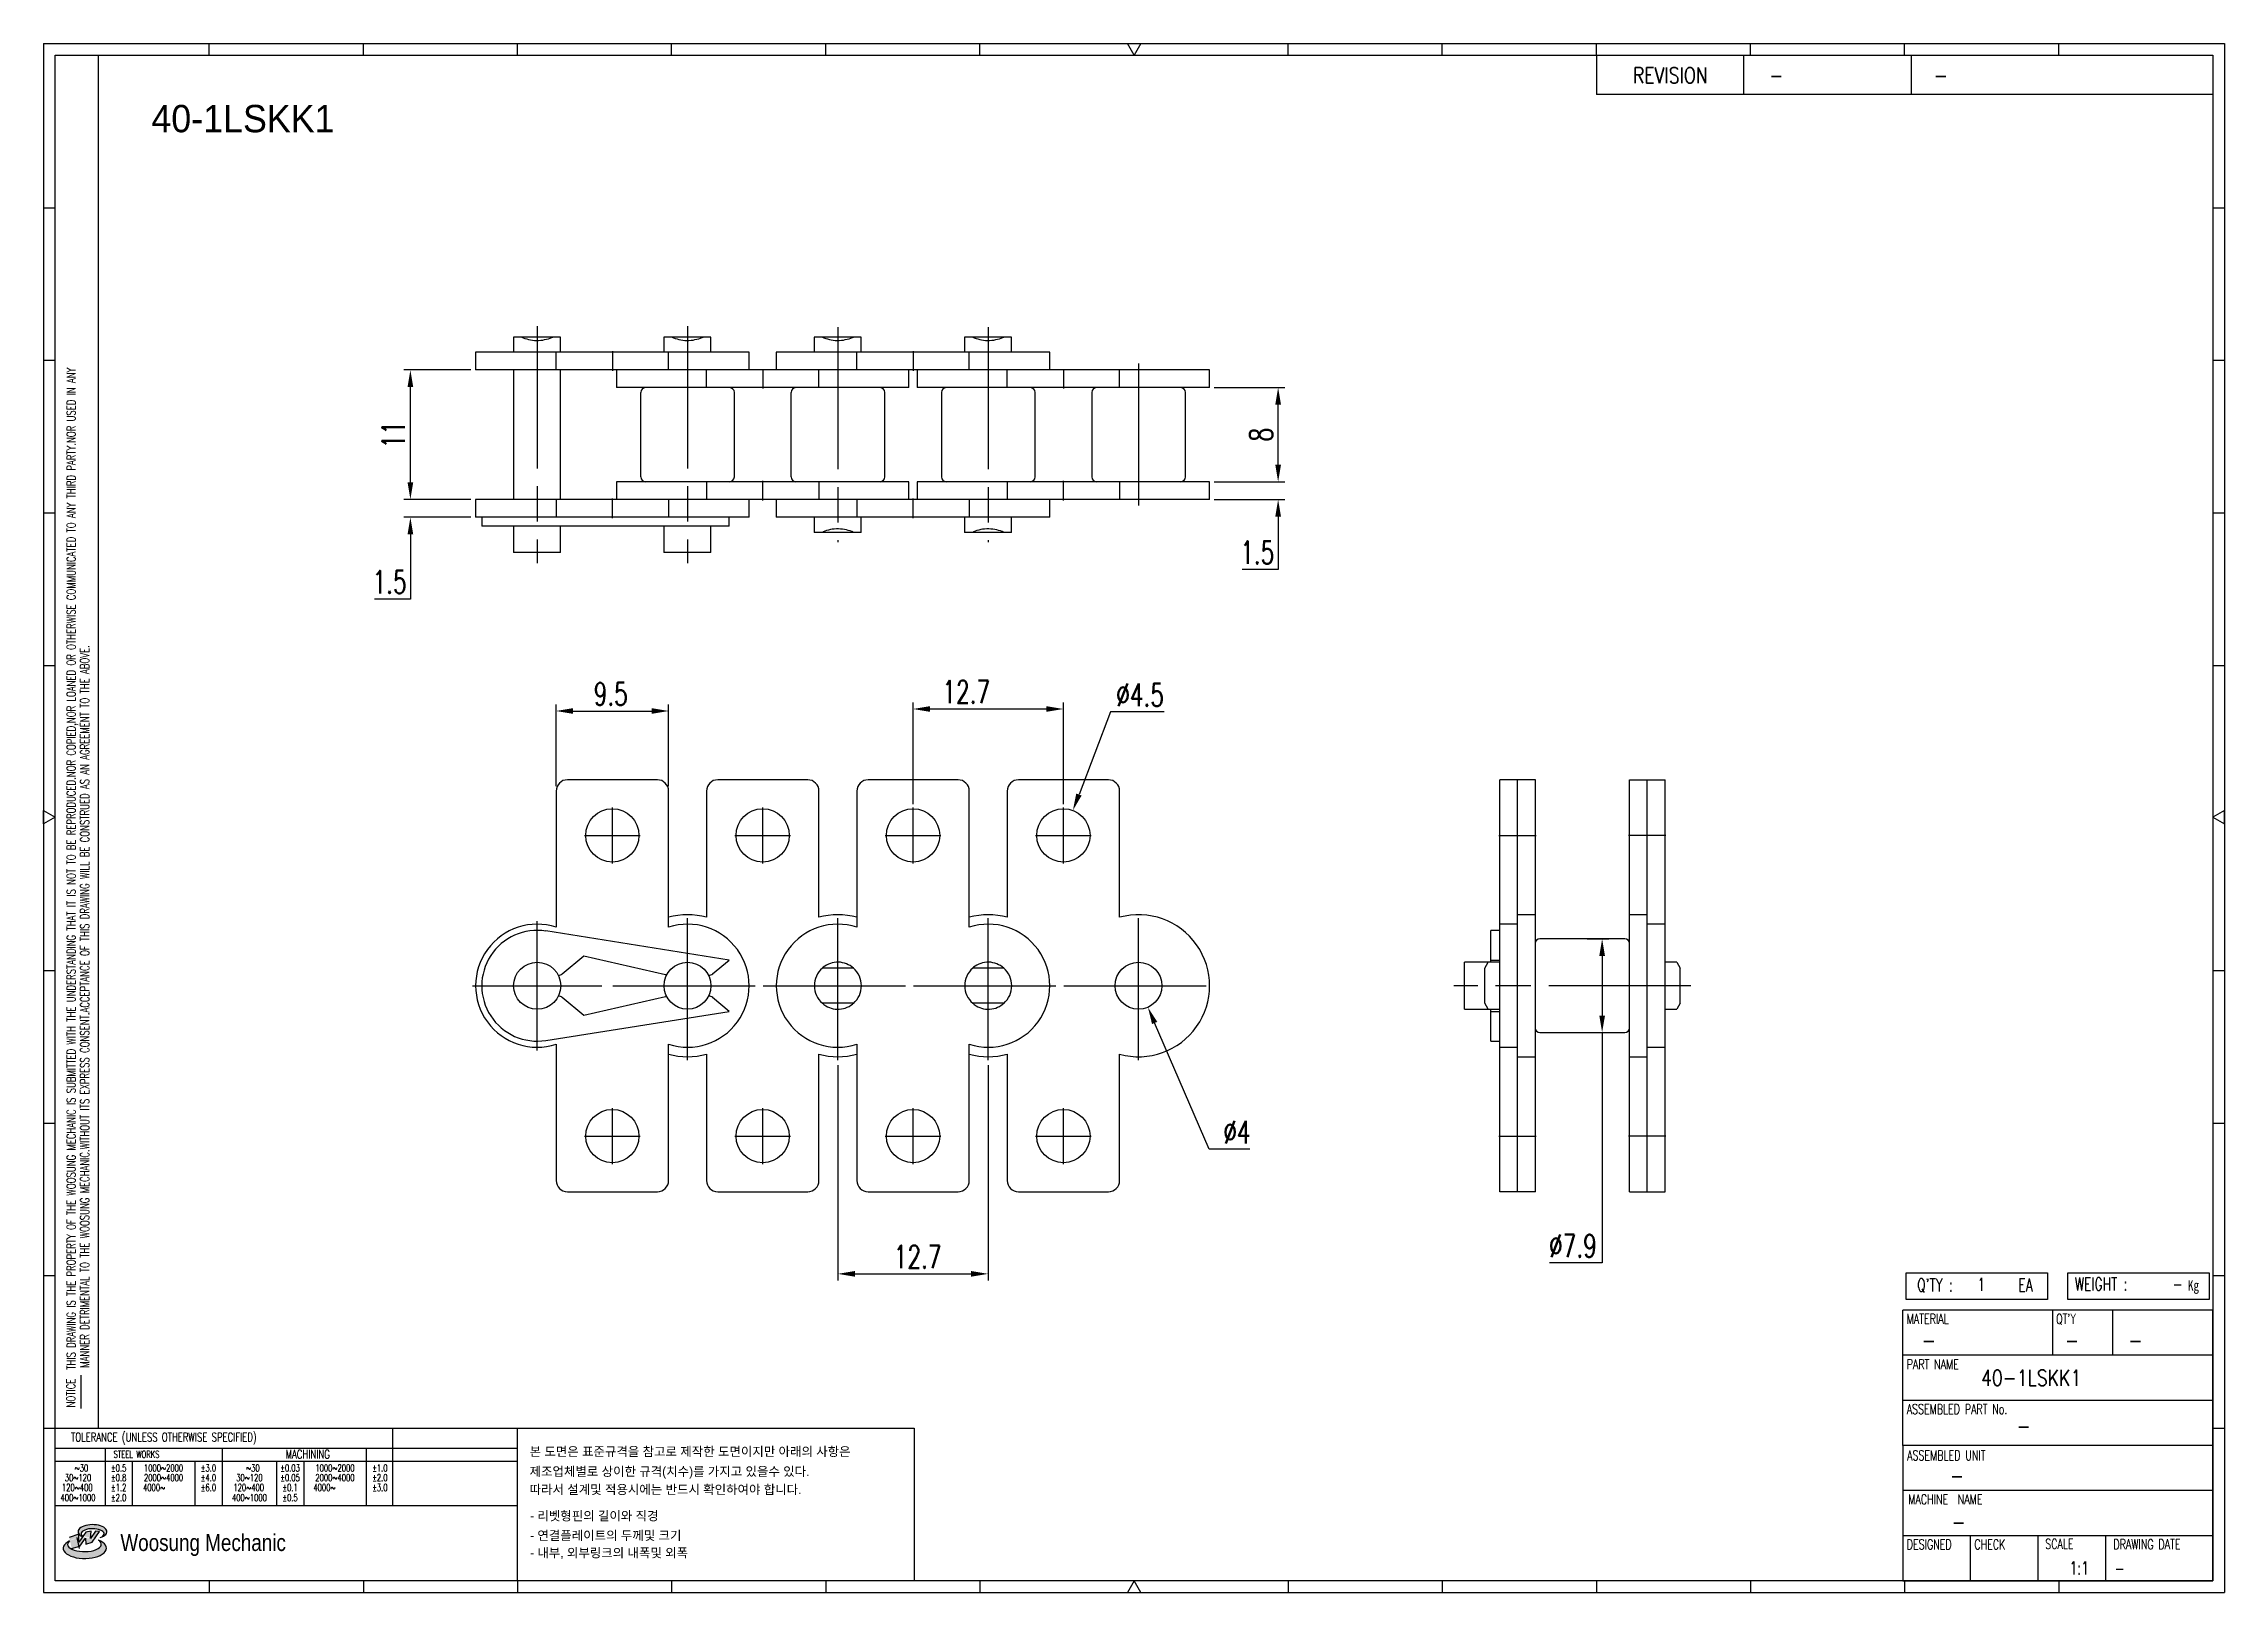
# Model space of a CAD drawing. Header units: millimetres. Extents: x 333 to 518, y 59 to 190.
import ezdxf
from ezdxf.enums import TextEntityAlignment as Align

# ---------------------------------------------------------------- set-up
doc = ezdxf.new("R2010")
doc.units = ezdxf.units.MM
doc.linetypes.add('AM_ISO08W050', pattern=[18, 12, -1.5, 3, -1.5])
doc.layers.get('Defpoints').update_dxf_attribs({"color": 80})
doc.layers.add('CL1', color=140, linetype='AM_ISO08W050', lineweight=25)
for name, color, linetype in [('S-DIM', 7, 'Continuous'), ('TITLE', 7, 'Continuous'), ('도면레이아웃', 7, 'Continuous')]:
    doc.layers.add(name, color=color, linetype=linetype)
doc.styles.add('HAN', font='ROMANS.shx', dxfattribs={"width": 0.7, "bigfont": 'whgtxt.shx'})
doc.styles.add('HKD_ST2', font='romans.shx', dxfattribs={"width": 0.7, "height": 4, "bigfont": '@extfont2.shx'})
doc.styles.add('HSG', font='SIMPLEX.shx', dxfattribs={"width": 0.7, "bigfont": 'HSG.shx'})
doc.styles.add('MtXpl_', font='Gulim.ttf')
doc.styles.add('SLDTEXTSTYLE4', font='arial.ttf', dxfattribs={"width": 0.8})
doc.dimstyles.new('AP0.8', dxfattribs={"dimscale": 0.8, "dimtxt": 2.4, "dimasz": 1.8, "dimexe": 0.7, "dimexo": 0.5, "dimgap": 0.6, "dimtad": 1, "dimtoh": 1, "dimdec": 1, "dimrnd": 0.01, "dimzin": 9, "dimdsep": 46, "dimtxsty": 'HSG', "dimcen": 0, "dimclrd": 251, "dimclre": 251, "dimclrt": 60, "dimazin": 2, "dimtp": 1, "dimtm": 1, "dimtfac": 0.5, "dimtdec": 1, "dimtofl": 0, "dimtmove": 0, "dimatfit": 3, "dimfxl": 0, "dimtvp": 1, "dimtolj": 2, "dimlwd": -1, "dimlwe": -1, "dimarcsym": 0})

# ---------------------------------------------------------------- blocks, each defined once
blk = doc.blocks.new('MAST')
at = {"layer": '도면레이아웃'}
h = blk.add_hatch(color=10, dxfattribs=at)
h.paths.add_polyline_path([(1.544, 35.177), (1.554, 34.966), (1.779, 35.034), (2.054, 35.422), (1.908, 35.446), (1.728, 35.167), (1.741, 35.439), (1.547, 35.405), (1.292, 35.041), (1.295, 35.33), (0.943, 35.208), (1.03, 34.8), (1.336, 34.885)])
edge = h.paths.add_edge_path()
edge.add_ellipse((1.795, 35.421), major_axis=(-0.53, 0), ratio=0.487785, start_angle=122.36065, end_angle=403.39574)
edge.add_line((1.411, 35.244), (1.419, 35.261))
edge.add_ellipse((1.798, 35.344), major_axis=(-0.423, 0), ratio=0.444396, start_angle=131.58977, end_angle=386.19408, ccw=False)
edge = h.paths.add_edge_path()
edge.add_ellipse((1.512, 34.815), major_axis=(-0.793, 0), ratio=0.480113, start_angle=314.67633, end_angle=590.85213)
edge.add_ellipse((1.501, 34.958), major_axis=(-0.62, 0), ratio=0.43311, start_angle=331.7024, end_angle=574.42495, ccw=False)
at = {"color": 140}
for p, q in [((0, 90.118), (80.15, 90.118)), ((0, 90.118), (0, 33.191)), ((80.15, 90.118), (80.15, 33.191)), ((57.068, 89.693), (57.068, 88.246)), ((62.47, 89.693), (62.47, 88.246)), ((68.635, 89.693), (68.635, 88.246)), ((79.725, 88.246), (57.068, 88.246)), ((68.449, 43.961), (68.449, 44.936)), ((68.449, 44.936), (73.654, 44.936)), ((73.654, 44.936), (73.654, 43.961)), ((74.39, 43.961), (74.39, 44.936)), ((74.39, 44.936), (79.595, 44.936)), ((79.595, 44.936), (79.595, 43.961)), ((68.336, 38.59), (68.336, 43.563)), ((79.725, 43.563), (68.336, 43.563)), ((73.654, 43.961), (68.449, 43.961)), ((73.827, 43.563), (73.827, 41.905)), ((79.595, 43.961), (74.39, 43.961)), ((76.037, 43.563), (76.037, 41.905)), ((79.725, 38.59), (79.725, 43.563)), ((79.725, 41.905), (68.336, 41.905)), ((79.725, 40.248), (68.336, 40.248)), ((68.336, 38.59), (68.336, 33.616)), ((79.725, 38.59), (68.336, 38.59)), ((79.725, 33.616), (79.725, 38.59)), ((79.725, 36.932), (68.336, 36.932)), ((79.725, 35.274), (68.336, 35.274)), ((70.822, 33.616), (70.822, 35.274)), ((73.309, 33.616), (73.309, 35.274)), ((75.796, 33.616), (75.796, 35.274)), ((0, 33.191), (80.15, 33.191)), ((68.336, 33.616), (79.725, 33.616))]:
    blk.add_line(p, q, dxfattribs=at)
for p, q in [((6.089, 89.693), (6.089, 90.118)), ((11.753, 89.693), (11.753, 90.118)), ((17.418, 89.693), (17.418, 90.118)), ((23.082, 89.693), (23.082, 90.118)), ((28.746, 89.693), (28.746, 90.118)), ((34.411, 89.693), (34.411, 90.118)), ((45.739, 89.693), (45.739, 90.118)), ((51.404, 89.693), (51.404, 90.118)), ((57.068, 89.693), (57.068, 90.118)), ((62.732, 89.693), (62.732, 90.118)), ((68.397, 89.693), (68.397, 90.118)), ((74.061, 89.693), (74.061, 90.118)), ((0, 84.085), (0.425, 84.085)), ((79.725, 84.085), (80.15, 84.085)), ((0, 78.478), (0.425, 78.478)), ((79.725, 78.478), (80.15, 78.478)), ((0, 72.87), (0.425, 72.87)), ((79.725, 72.87), (80.15, 72.87)), ((0, 67.262), (0.425, 67.262)), ((79.725, 67.262), (80.15, 67.262)), ((0, 56.047), (0.425, 56.047)), ((79.725, 56.047), (80.15, 56.047)), ((0, 50.439), (0.425, 50.439)), ((79.725, 50.439), (80.15, 50.439)), ((0, 44.832), (0.425, 44.832)), ((79.725, 44.832), (80.15, 44.832)), ((1.377, 39.947), (1.377, 41.174)), ((0, 39.224), (0.425, 39.224)), ((79.725, 39.224), (80.15, 39.224)), ((6.089, 33.616), (6.089, 33.191)), ((11.753, 33.616), (11.753, 33.191)), ((17.418, 33.616), (17.418, 33.191)), ((23.082, 33.616), (23.082, 33.191)), ((28.746, 33.616), (28.746, 33.191)), ((34.411, 33.616), (34.411, 33.191)), ((45.739, 33.616), (45.739, 33.191)), ((51.404, 33.616), (51.404, 33.191)), ((57.068, 33.616), (57.068, 33.191)), ((62.732, 33.616), (62.732, 33.191)), ((68.397, 33.616), (68.397, 33.191)), ((74.061, 33.616), (74.061, 33.191))]:
    blk.add_line(p, q)
at = {"color": 2}
for p, q in [((2.017, 39.224), (2.017, 89.693)), ((0.425, 39.224), (17.418, 39.224)), ((0.425, 38.487), (17.418, 38.487)), ((2.257, 38.487), (2.257, 36.382)), ((6.557, 38.5), (6.557, 36.382)), ((11.857, 38.487), (11.857, 36.382)), ((12.816, 39.224), (12.816, 36.382)), ((17.418, 33.616), (17.418, 39.224)), ((0.425, 38.012), (17.418, 38.012)), ((3.257, 38.012), (3.257, 36.382)), ((5.557, 38.012), (5.557, 36.382)), ((8.557, 38.012), (8.557, 36.382)), ((9.557, 38.026), (9.557, 36.382)), ((0.425, 36.382), (17.418, 36.382))]:
    blk.add_line(p, q, dxfattribs=at)
for points in [[(40.075, 89.693), (39.83, 90.118), (40.32, 90.118)], [(0.425, 61.679), (0, 61.433), (0, 61.924)], [(79.725, 61.679), (80.15, 61.433), (80.15, 61.924)], [(40.075, 33.616), (39.83, 33.191), (40.32, 33.191)]]:
    blk.add_lwpolyline(points, close=True)
at = {"color": 140}
blk.add_lwpolyline([(0.425, 89.693), (79.725, 89.693), (79.725, 33.616), (0.425, 33.616)], close=True, dxfattribs=at)
at = {"layer": '도면레이아웃'}
for p, q in [((1.295, 35.33), (0.943, 35.208)), ((1.547, 35.405), (1.292, 35.041)), ((1.292, 35.041), (1.295, 35.33)), ((1.741, 35.439), (1.547, 35.405)), ((1.908, 35.446), (1.728, 35.167)), ((1.728, 35.167), (1.741, 35.439)), ((1.779, 35.034), (2.054, 35.422)), ((2.054, 35.422), (1.908, 35.446)), ((1.03, 34.8), (1.336, 34.885)), ((1.224, 35.208), (1.311, 34.8)), ((1.224, 35.208), (1.224, 35.208)), ((1.336, 34.885), (1.544, 35.177)), ((1.419, 35.261), (1.411, 35.244)), ((1.544, 35.177), (1.554, 34.966)), ((1.554, 34.966), (1.779, 35.034))]:
    blk.add_line(p, q, dxfattribs=at)
for centre, major_axis, ratio, start_param, end_param in [((1.795, 35.421), (-0.53, 0), 0.487785, 2.135596, 7.040584), ((1.798, 35.344), (-0.423, 0), 0.444396, 2.296675, 6.740358), ((1.512, 34.815), (-0.793, 0), 0.480113, 5.492138, 10.312315), ((1.501, 34.958), (-0.62, 0), 0.43311, 5.789299, 10.025607)]:
    blk.add_ellipse(centre, major_axis=major_axis, ratio=ratio, start_param=start_param, end_param=end_param, dxfattribs=at)
for s, height, style, width, p in [('REVISION', 0.5806, 'HAN', 0.8, (58.415, 88.664)), ('-', 0.581, 'HAN', 0.8, (63.426, 88.664)), ('-', 0.581, 'HAN', 0.8, (69.468, 88.664)), ("Q'TY : ", 0.4746, 'HKD_ST2', 0.7, (68.857, 44.253)), ('1', 0.475, 'HKD_ST2', 0.7, (71.071, 44.275)), ('EA', 0.4746, 'HKD_ST2', 0.7, (72.578, 44.253)), ('WEIGHT : ', 0.4746, 'HKD_ST2', 0.7, (74.65, 44.286)), ('-', 0.581, 'HAN', 0.8, (69.029, 42.157)), ('-', 0.581, 'HAN', 0.8, (74.289, 42.157)), ('-', 0.581, 'HAN', 0.8, (76.623, 42.157)), ('-', 0.581, 'HAN', 0.8, (72.515, 39.013)), ('-', 0.581, 'HAN', 0.8, (70.067, 37.189)), ('-', 0.581, 'HAN', 0.8, (70.126, 35.48)), ('1:1', 0.4746, 'HKD_ST2', 0.7, (74.458, 33.848)), ('-', 0.475, 'HKD_ST2', 0.7, (76.112, 33.837))]:
    blk.add_text(s, height=height, dxfattribs=dict(style=style, width=width)).set_placement(p)
at = {"color": 6, "style": 'HKD_ST2', "width": 0.7}
for s, p in [(' THIS DRAWING IS THE PROPERTY OF THE WOOSUNG MECHANIC IS SUBMITTED WITH THE UNDERSTANDING THAT IT IS NOT TO BE REPRODUCED.NOR COPIED,NOR LOANED OR OTHERWISE COMMUNICATED TO ANY THIRD PARTY.NOR USED IN ANY', (1.173, 41.217)), ('MANNER DETRIMENTAL TO THE WOOSUNG MECHANIC.WITHOUT ITS EXPRESS CONSENT.ACCEPTANCE OF THIS DRAWING WILL BE CONSTRUED AS AN AGREEMENT TO THE ABOVE.', (1.672, 41.447))]:
    blk.add_text(s, height=0.326266, rotation=90, dxfattribs=at).set_placement(p)
at = {"style": 'HKD_ST2', "width": 0.7}
blk.add_text('-', height=0.475, dxfattribs=at).set_placement((78.613, 44.286), align=Align.RIGHT)
at = {"color": 254, "style": 'HKD_ST2', "width": 0.7}
for s, height, p in [('MATERIAL', 0.3651, (68.474, 43.425)), ("QT'Y", 0.3651, (73.965, 43.425)), ('PART NAME', 0.3651, (68.474, 41.756)), ('ASSEMBLED PART No.', 0.36511, (68.474, 40.109)), ('ASSEMBLED UNIT', 0.36511, (68.49, 38.408)), ('MACHINE  NAME', 0.36511, (68.532, 36.794)), ('DESIGNED', 0.3651, (68.474, 35.136)), ('CHECK', 0.3651, (70.961, 35.136)), ('SCALE', 0.3651, (73.566, 35.153)), ('DRAWING DATE', 0.36511, (76.071, 35.141))]:
    blk.add_text(s, height=height, dxfattribs=at).set_placement(p, align=Align.TOP_LEFT)
at = {"style": 'HKD_ST2', "width": 0.7}
blk.add_text('NOTICE', height=0.3263, rotation=90, dxfattribs=at).set_placement((1.163, 39.988))
blk.add_text('TOLERANCE (UNLESS OTHERWISE SPECIFIED)', height=0.32627, dxfattribs=at).set_placement((4.417, 38.896), align=Align.MIDDLE_CENTER)
at = {"color": 4, "style": 'HKD_ST2', "width": 0.7}
for s, height, p in [('%%12630', 0.261, (1.389, 37.762)), ('1000%%1262000', 0.26101, (4.407, 37.762)), ('%%12630', 0.261, (7.689, 37.762)), ('1000%%1262000', 0.26101, (10.707, 37.762)), ('120%%126400', 0.26101, (1.237, 37.045)), ('30%%126120', 0.261, (1.263, 37.411)), ('4000%%126', 0.261, (4.061, 37.045)), ('2000%%1264000', 0.26101, (4.407, 37.411)), ('120%%126400', 0.26101, (7.537, 37.045)), ('30%%126120', 0.261, (7.563, 37.411)), ('4000%%126', 0.261, (10.321, 37.045)), ('2000%%1264000', 0.26101, (10.707, 37.411)), ('400%%1261000', 0.26101, (1.263, 36.67)), ('400%%1261000', 0.26101, (7.563, 36.67))]:
    blk.add_text(s, height=height, dxfattribs=at).set_placement(p, align=Align.MIDDLE_CENTER)
for s, height, p in [('%%P0.5', 0.261, (2.757, 37.762)), ('STEEL WORKS', 0.26101, (3.416, 38.268)), ('%%P3.0', 0.261, (6.057, 37.762)), ('%%P0.03', 0.261, (9.057, 37.762)), ('MACHINING', 0.3263, (9.707, 38.27)), ('%%P1.0', 0.261, (12.357, 37.762)), ('%%P0.8', 0.261, (2.757, 37.411)), ('%%P1.2', 0.261, (2.757, 37.045)), ('%%P4.0', 0.261, (6.057, 37.411)), ('%%P6.0', 0.261, (6.057, 37.045)), ('%%P0.05', 0.261, (9.057, 37.411)), ('%%P0.1', 0.261, (9.057, 37.045)), ('%%P2.0', 0.261, (12.357, 37.411)), ('%%P3.0', 0.261, (12.357, 37.045)), ('%%P2.0', 0.261, (2.757, 36.67)), ('%%P0.5', 0.261, (9.057, 36.67))]:
    blk.add_text(s, height=height, dxfattribs=at).set_placement(p, align=Align.MIDDLE)
at = {"color": 1, "style": 'SLDTEXTSTYLE4', "width": 0.8}
blk.add_text('Woosung Mechanic', height=0.61957, dxfattribs=at).set_placement((2.822, 34.711))
at = {"layer": 'TITLE', "width": 0.8}
blk.add_text('Kg', height=0.3789, dxfattribs=at).set_placement((78.807, 44.286))
blk = doc.blocks.new('*D2')
at = {"layer": 'Defpoints', "color": 0, "transparency": 16777216}
for p in [(431.96, 152.88), (431.96, 151.38), (437.75, 152.88)]:
    blk.add_point(p, dxfattribs=at)
at = {"layer": 'S-DIM', "color": 251, "linetype": 'ByBlock', "transparency": 16777216}
for p, q in [((437.75, 154.32), (437.75, 155.76)), ((432.36, 152.88), (438.31, 152.88)), ((432.36, 151.38), (438.31, 151.38)), ((437.75, 149.94), (437.75, 145.46)), ((437.75, 145.46), (434.71, 145.46))]:
    blk.add_line(p, q, dxfattribs=at)
at = {"layer": 'S-DIM', "color": 251, "transparency": 16777216}
for points in [[(437.51, 154.32), (437.99, 154.32), (437.75, 152.88)], [(437.51, 149.94), (437.99, 149.94), (437.75, 151.38)]]:
    blk.add_solid(points, dxfattribs=at)
at = {"layer": 'S-DIM', "color": 60, "transparency": 16777216, "insert": (435.99, 146.9), "char_height": 1.92, "attachment_point": 5, "style": 'HSG'}
blk.add_mtext('\\A2;1.5', dxfattribs=at)
blk = doc.blocks.new('*D3')
at = {"layer": 'Defpoints', "color": 0, "transparency": 16777216}
for p in [(431.96, 160.83), (437.75, 160.83), (431.96, 152.88)]:
    blk.add_point(p, dxfattribs=at)
at = {"layer": 'S-DIM', "color": 251, "linetype": 'ByBlock', "transparency": 16777216}
for p, q in [((432.36, 160.83), (438.31, 160.83)), ((437.75, 154.32), (437.75, 159.39)), ((432.36, 152.88), (438.31, 152.88))]:
    blk.add_line(p, q, dxfattribs=at)
at = {"layer": 'S-DIM', "color": 251, "transparency": 16777216}
for points in [[(437.51, 159.39), (437.99, 159.39), (437.75, 160.83)], [(437.51, 154.32), (437.99, 154.32), (437.75, 152.88)]]:
    blk.add_solid(points, dxfattribs=at)
at = {"layer": 'S-DIM', "color": 60, "transparency": 16777216, "insert": (436.31, 156.85), "char_height": 1.92, "attachment_point": 5, "rotation": 90, "style": 'HSG'}
blk.add_mtext('\\A2;8', dxfattribs=at)
blk = doc.blocks.new('*D4')
at = {"layer": 'Defpoints', "color": 0, "transparency": 16777216}
for p in [(364.45, 151.38), (369.96, 151.38), (369.96, 149.88)]:
    blk.add_point(p, dxfattribs=at)
at = {"layer": 'S-DIM', "color": 251, "linetype": 'ByBlock', "transparency": 16777216}
for p, q in [((364.45, 152.82), (364.45, 154.26)), ((369.56, 151.38), (363.89, 151.38)), ((369.56, 149.88), (363.89, 149.88)), ((364.45, 148.44), (364.45, 142.97)), ((364.45, 142.97), (361.41, 142.97))]:
    blk.add_line(p, q, dxfattribs=at)
at = {"layer": 'S-DIM', "color": 251, "transparency": 16777216}
for points in [[(364.21, 152.82), (364.69, 152.82), (364.45, 151.38)], [(364.21, 148.44), (364.69, 148.44), (364.45, 149.88)]]:
    blk.add_solid(points, dxfattribs=at)
at = {"layer": 'S-DIM', "color": 60, "transparency": 16777216, "insert": (362.69, 144.41), "char_height": 1.92, "attachment_point": 5, "style": 'HSG'}
blk.add_mtext('\\A2;1.5', dxfattribs=at)
blk = doc.blocks.new('*D5')
at = {"layer": 'Defpoints', "color": 0, "transparency": 16777216}
for p in [(364.45, 162.33), (369.96, 162.33), (369.96, 151.38)]:
    blk.add_point(p, dxfattribs=at)
at = {"layer": 'S-DIM', "color": 251, "linetype": 'ByBlock', "transparency": 16777216}
for p, q in [((369.56, 162.33), (363.89, 162.33)), ((364.45, 152.82), (364.45, 160.89)), ((369.56, 151.38), (363.89, 151.38))]:
    blk.add_line(p, q, dxfattribs=at)
at = {"layer": 'S-DIM', "color": 251, "transparency": 16777216}
for points in [[(364.21, 160.89), (364.69, 160.89), (364.45, 162.33)], [(364.21, 152.82), (364.69, 152.82), (364.45, 151.38)]]:
    blk.add_solid(points, dxfattribs=at)
at = {"layer": 'S-DIM', "color": 60, "transparency": 16777216, "insert": (363.01, 156.85), "char_height": 1.92, "attachment_point": 5, "rotation": 90, "style": 'HSG'}
blk.add_mtext('\\A2;11', dxfattribs=at)
blk = doc.blocks.new('*D6')
at = {"layer": 'Defpoints', "color": 0, "transparency": 16777216}
for p in [(386.26, 133.51), (376.76, 126.75), (386.26, 126.75)]:
    blk.add_point(p, dxfattribs=at)
at = {"layer": 'S-DIM', "color": 251, "linetype": 'ByBlock', "transparency": 16777216}
for p, q in [((376.76, 127.15), (376.76, 134.07)), ((378.2, 133.51), (384.82, 133.51)), ((386.26, 127.15), (386.26, 134.07))]:
    blk.add_line(p, q, dxfattribs=at)
at = {"layer": 'S-DIM', "color": 251, "transparency": 16777216}
for points in [[(378.2, 133.75), (378.2, 133.27), (376.76, 133.51)], [(384.82, 133.75), (384.82, 133.27), (386.26, 133.51)]]:
    blk.add_solid(points, dxfattribs=at)
at = {"layer": 'S-DIM', "color": 60, "transparency": 16777216, "insert": (381.37, 134.95), "char_height": 1.92, "attachment_point": 5, "style": 'HSG'}
blk.add_mtext('\\A2;9.5', dxfattribs=at)
blk = doc.blocks.new('*D7')
at = {"layer": 'Defpoints', "color": 0, "transparency": 16777216}
for p in [(419.61, 133.68), (406.91, 125.25), (419.61, 125.25)]:
    blk.add_point(p, dxfattribs=at)
at = {"layer": 'S-DIM', "color": 251, "linetype": 'ByBlock', "transparency": 16777216}
for p, q in [((406.91, 125.65), (406.91, 134.24)), ((408.35, 133.68), (418.17, 133.68)), ((419.61, 125.65), (419.61, 134.24))]:
    blk.add_line(p, q, dxfattribs=at)
at = {"layer": 'S-DIM', "color": 251, "transparency": 16777216}
for points in [[(408.35, 133.92), (408.35, 133.44), (406.91, 133.68)], [(418.17, 133.92), (418.17, 133.44), (419.61, 133.68)]]:
    blk.add_solid(points, dxfattribs=at)
at = {"layer": 'S-DIM', "color": 60, "transparency": 16777216, "insert": (411.41, 135.12), "char_height": 1.92, "attachment_point": 5, "style": 'HSG'}
blk.add_mtext('\\A2;12.7', dxfattribs=at)
blk = doc.blocks.new('*D8')
at = {"layer": 'Defpoints', "color": 0, "transparency": 16777216}
for p in [(420.41, 125.11), (418.81, 120.9)]:
    blk.add_point(p, dxfattribs=at)
at = {"layer": 'S-DIM', "color": 251, "linetype": 'ByBlock', "transparency": 16777216}
for p, q in [((423.59, 133.43), (420.93, 126.45)), ((428.11, 133.43), (423.59, 133.43))]:
    blk.add_line(p, q, dxfattribs=at)
at = {"layer": 'S-DIM', "color": 251, "transparency": 16777216}
blk.add_solid([(420.7, 126.54), (421.15, 126.37), (420.41, 125.11)], dxfattribs=at)
at = {"layer": 'S-DIM', "color": 60, "transparency": 16777216, "insert": (426.09, 134.87), "char_height": 1.92, "attachment_point": 5, "style": 'HSG'}
blk.add_mtext('\\A2;∅4.5', dxfattribs=at)
blk = doc.blocks.new('*D9')
at = {"layer": 'Defpoints', "color": 0, "transparency": 16777216}
for p in [(400.56, 104), (413.26, 104), (413.26, 85.96)]:
    blk.add_point(p, dxfattribs=at)
at = {"layer": 'S-DIM', "color": 251, "linetype": 'ByBlock', "transparency": 16777216}
for p, q in [((400.56, 103.6), (400.56, 85.4)), ((413.26, 103.6), (413.26, 85.4)), ((402, 85.96), (411.82, 85.96))]:
    blk.add_line(p, q, dxfattribs=at)
at = {"layer": 'S-DIM', "color": 251, "transparency": 16777216}
for points in [[(402, 86.2), (402, 85.72), (400.56, 85.96)], [(411.82, 86.2), (411.82, 85.72), (413.26, 85.96)]]:
    blk.add_solid(points, dxfattribs=at)
at = {"layer": 'S-DIM', "color": 60, "transparency": 16777216, "insert": (407.3, 87.4), "char_height": 1.92, "attachment_point": 5, "style": 'HSG'}
blk.add_mtext('\\A2;12.7', dxfattribs=at)
blk = doc.blocks.new('*D10')
at = {"layer": 'Defpoints', "color": 0, "transparency": 16777216}
for p in [(463.45, 114.26), (463.45, 106.34), (465.12, 106.34)]:
    blk.add_point(p, dxfattribs=at)
at = {"layer": 'S-DIM', "color": 251, "linetype": 'ByBlock', "transparency": 16777216}
for p, q in [((463.85, 114.26), (465.68, 114.26)), ((465.12, 112.82), (465.12, 107.78)), ((463.85, 106.34), (465.68, 106.34)), ((465.12, 106.34), (465.12, 86.89)), ((465.12, 86.89), (460.67, 86.89))]:
    blk.add_line(p, q, dxfattribs=at)
at = {"layer": 'S-DIM', "color": 251, "transparency": 16777216}
for points in [[(464.88, 112.82), (465.36, 112.82), (465.12, 114.26)], [(464.88, 107.78), (465.36, 107.78), (465.12, 106.34)]]:
    blk.add_solid(points, dxfattribs=at)
at = {"layer": 'S-DIM', "color": 60, "transparency": 16777216, "insert": (462.65, 88.33), "char_height": 1.92, "attachment_point": 5, "style": 'HSG'}
blk.add_mtext('\\A2;%%c7.9', dxfattribs=at)
blk = doc.blocks.new('*D11')
at = {"layer": 'Defpoints', "color": 0, "transparency": 16777216}
for p in [(425.17, 112.13), (426.75, 108.48)]:
    blk.add_point(p, dxfattribs=at)
at = {"layer": 'S-DIM', "color": 251, "linetype": 'ByBlock', "transparency": 16777216}
for p, q in [((431.92, 96.5), (427.32, 107.16)), ((435.36, 96.5), (431.92, 96.5))]:
    blk.add_line(p, q, dxfattribs=at)
at = {"layer": 'S-DIM', "color": 251, "transparency": 16777216}
blk.add_solid([(427.54, 107.25), (427.1, 107.06), (426.75, 108.48)], dxfattribs=at)
at = {"layer": 'S-DIM', "color": 60, "transparency": 16777216, "insert": (434.27, 97.94), "char_height": 1.92, "attachment_point": 5, "style": 'HSG'}
blk.add_mtext('\\A2;∅4', dxfattribs=at)

msp = doc.modelspace()

# ---------------------------------------------------------------- linework, layer by layer
for p, q in [((377.14, 165.1), (373.17, 165.1)), ((373.17, 165.1), (373.17, 163.83)), ((377.14, 163.83), (377.14, 165.1)), ((385.87, 165.1), (385.87, 163.83)), ((389.84, 165.1), (385.87, 165.1)), ((389.84, 163.83), (389.84, 165.1)), ((398.57, 165.1), (398.57, 163.83)), ((402.54, 165.1), (398.57, 165.1)), ((402.54, 163.83), (402.54, 165.1)), ((415.24, 165.1), (411.27, 165.1)), ((411.27, 165.1), (411.27, 163.83)), ((415.24, 163.83), (415.24, 165.1)), ((369.96, 163.83), (369.96, 162.33)), ((393.06, 163.83), (369.96, 163.83)), ((386.26, 162.33), (369.96, 162.33)), ((373.17, 162.33), (373.17, 151.38)), ((376.76, 162.33), (376.76, 163.83)), ((377.14, 151.38), (377.14, 162.33)), ((381.86, 162.33), (381.86, 160.83)), ((386.26, 162.33), (386.26, 163.83)), ((402.16, 162.33), (386.26, 162.33)), ((389.46, 160.83), (389.46, 162.33)), ((393.06, 162.33), (393.06, 163.83)), ((418.46, 163.83), (395.36, 163.83)), ((395.36, 163.83), (395.36, 162.33)), ((398.96, 160.83), (398.96, 162.33)), ((402.16, 162.33), (402.16, 163.83)), ((411.66, 162.33), (402.16, 162.33)), ((406.56, 160.83), (406.56, 162.33)), ((407.26, 162.33), (407.26, 160.83)), ((411.66, 162.33), (411.66, 163.83)), ((431.96, 162.33), (411.66, 162.33)), ((414.86, 160.83), (414.86, 162.33)), ((418.46, 162.33), (418.46, 163.83)), ((424.36, 160.83), (424.36, 162.33)), ((431.96, 160.83), (431.96, 162.33)), ((406.56, 160.83), (381.86, 160.83)), ((383.9, 160.43), (383.9, 153.28)), ((391.82, 153.28), (391.82, 160.43)), ((396.6, 160.43), (396.6, 153.28)), ((404.52, 153.28), (404.52, 160.43)), ((431.96, 160.83), (407.26, 160.83)), ((409.3, 160.43), (409.3, 153.28)), ((417.22, 153.28), (417.22, 160.43)), ((422, 160.43), (422, 153.28)), ((429.92, 153.28), (429.92, 160.43)), ((369.96, 151.38), (369.96, 149.88)), ((386.26, 151.38), (369.96, 151.38)), ((376.76, 151.38), (376.76, 149.88)), ((406.56, 152.88), (381.86, 152.88)), ((381.86, 152.88), (381.86, 151.38)), ((402.16, 151.38), (386.26, 151.38)), ((386.26, 151.38), (386.26, 149.88)), ((389.46, 152.88), (389.46, 151.38)), ((393.06, 149.88), (393.06, 151.38)), ((395.36, 151.38), (395.36, 149.88)), ((398.96, 152.88), (398.96, 151.38)), ((411.66, 151.38), (402.16, 151.38)), ((402.16, 151.38), (402.16, 149.88)), ((406.56, 151.38), (406.56, 152.88)), ((431.96, 152.88), (407.26, 152.88)), ((407.26, 152.88), (407.26, 151.38)), ((431.96, 151.38), (411.66, 151.38)), ((411.66, 151.38), (411.66, 149.88)), ((414.86, 152.88), (414.86, 151.38)), ((418.46, 149.88), (418.46, 151.38)), ((424.36, 152.88), (424.36, 151.38)), ((431.96, 151.38), (431.96, 152.88)), ((393.06, 149.88), (369.96, 149.88)), ((370.48, 149.88), (370.48, 149.13)), ((391.38, 149.13), (391.38, 149.88)), ((418.46, 149.88), (395.36, 149.88)), ((398.57, 149.88), (398.57, 148.6)), ((402.54, 148.6), (402.54, 149.88)), ((411.27, 149.88), (411.27, 148.6)), ((415.24, 148.6), (415.24, 149.88)), ((391.38, 149.13), (370.48, 149.13)), ((373.17, 149.13), (373.17, 146.9)), ((377.14, 146.9), (377.14, 149.13)), ((385.87, 149.13), (385.87, 146.9)), ((389.84, 146.9), (389.84, 149.13)), ((402.54, 148.6), (398.57, 148.6)), ((415.24, 148.6), (411.27, 148.6)), ((377.14, 146.9), (373.17, 146.9)), ((389.84, 146.9), (385.87, 146.9)), ((385.31, 127.7), (377.71, 127.7)), ((398.01, 127.7), (390.41, 127.7)), ((410.71, 127.7), (403.11, 127.7)), ((423.41, 127.7), (415.81, 127.7)), ((457.98, 127.7), (456.48, 127.7)), ((456.48, 92.9), (456.48, 127.7)), ((459.48, 127.7), (457.98, 127.7)), ((457.98, 92.9), (457.98, 127.7)), ((459.48, 92.9), (459.48, 127.7)), ((467.43, 92.9), (467.43, 127.7)), ((467.43, 127.7), (468.93, 127.7)), ((468.93, 92.9), (468.93, 127.7)), ((468.93, 127.7), (470.43, 127.7)), ((470.43, 92.9), (470.43, 127.7)), ((376.76, 126.75), (376.76, 115.25)), ((386.26, 115.25), (386.26, 126.75)), ((389.46, 126.75), (389.46, 116.09)), ((398.96, 116.09), (398.96, 126.75)), ((402.16, 126.75), (402.16, 115.25)), ((411.66, 115.25), (411.66, 126.75)), ((414.86, 126.75), (414.86, 116.09)), ((424.36, 116.09), (424.36, 126.75)), ((459.48, 116.3), (457.98, 116.3)), ((468.93, 116.3), (467.43, 116.3)), ((391.38, 112.47), (375.89, 114.93)), ((456.48, 114.98), (455.73, 114.98)), ((455.73, 112.29), (455.73, 114.98)), ((457.98, 115.5), (456.48, 115.5)), ((467.03, 114.26), (459.87, 114.26)), ((470.43, 115.5), (468.93, 115.5)), ((377.28, 111.3), (379.1, 112.83)), ((379.1, 112.83), (386.01, 111.25)), ((389.98, 111.3), (391.38, 112.47)), ((455.73, 112.47), (456.48, 112.47)), ((401.87, 111.79), (399.25, 111.79)), ((414.57, 111.79), (411.95, 111.79)), ((453.5, 108.32), (453.5, 112.29)), ((455.49, 112.29), (453.5, 112.29)), ((455.2, 111.79), (455.49, 112.29)), ((455.2, 108.82), (455.2, 111.79)), ((456.48, 112.29), (455.49, 112.29)), ((471.42, 112.29), (470.43, 112.29)), ((471.42, 112.29), (471.7, 111.79)), ((471.7, 108.82), (471.7, 111.79)), ((379.1, 107.78), (377.28, 109.31)), ((386.01, 109.35), (379.1, 107.78)), ((391.38, 108.13), (389.98, 109.31)), ((401.87, 108.82), (399.25, 108.82)), ((414.57, 108.82), (411.95, 108.82)), ((455.49, 108.32), (455.2, 108.82)), ((471.7, 108.82), (471.42, 108.32)), ((375.89, 105.68), (391.38, 108.13)), ((453.5, 108.32), (455.49, 108.32)), ((455.49, 108.32), (456.48, 108.32)), ((455.73, 105.62), (455.73, 108.32)), ((455.73, 108.13), (456.48, 108.13)), ((470.43, 108.32), (471.42, 108.32)), ((376.76, 105.36), (376.76, 93.85)), ((386.26, 93.85), (386.26, 105.36)), ((402.16, 105.36), (402.16, 93.85)), ((411.66, 93.85), (411.66, 105.36)), ((455.73, 105.62), (456.48, 105.62)), ((456.48, 105.1), (457.98, 105.1)), ((459.87, 106.34), (467.03, 106.34)), ((468.93, 105.1), (470.43, 105.1)), ((389.46, 104.52), (389.46, 93.85)), ((398.96, 93.85), (398.96, 104.52)), ((414.86, 104.52), (414.86, 93.85)), ((424.36, 93.85), (424.36, 104.52)), ((457.98, 104.3), (459.48, 104.3)), ((467.43, 104.3), (468.93, 104.3)), ((377.71, 92.9), (385.31, 92.9)), ((390.41, 92.9), (398.01, 92.9)), ((403.11, 92.9), (410.71, 92.9)), ((415.81, 92.9), (423.41, 92.9)), ((457.98, 92.9), (456.48, 92.9)), ((459.48, 92.9), (457.98, 92.9)), ((467.43, 92.9), (468.93, 92.9)), ((468.93, 92.9), (470.43, 92.9))]:
    msp.add_line(p, q)
for points in [[(373.85, 165.1), (373.98, 165.04), (374.13, 164.98), (374.28, 164.94), (374.44, 164.9), (374.6, 164.86), (374.77, 164.84), (374.94, 164.82), (375.11, 164.82), (375.28, 164.82), (375.46, 164.83), (375.63, 164.85), (375.79, 164.88), (375.95, 164.91), (376.11, 164.96), (376.26, 165.01), (376.4, 165.07), (376.47, 165.1)], [(386.55, 165.1), (386.68, 165.04), (386.83, 164.98), (386.98, 164.94), (387.14, 164.9), (387.3, 164.86), (387.47, 164.84), (387.64, 164.82), (387.81, 164.82), (387.98, 164.82), (388.16, 164.83), (388.33, 164.85), (388.49, 164.88), (388.65, 164.91), (388.81, 164.96), (388.96, 165.01), (389.1, 165.07), (389.17, 165.1)], [(399.25, 165.1), (399.38, 165.04), (399.53, 164.98), (399.68, 164.94), (399.84, 164.9), (400, 164.86), (400.17, 164.84), (400.34, 164.82), (400.51, 164.82), (400.68, 164.82), (400.86, 164.83), (401.03, 164.85), (401.19, 164.88), (401.35, 164.91), (401.51, 164.96), (401.66, 165.01), (401.8, 165.07), (401.87, 165.1)], [(411.95, 165.1), (412.08, 165.04), (412.23, 164.98), (412.38, 164.94), (412.54, 164.9), (412.7, 164.86), (412.87, 164.84), (413.04, 164.82), (413.21, 164.82), (413.38, 164.82), (413.56, 164.83), (413.73, 164.85), (413.89, 164.88), (414.05, 164.91), (414.21, 164.96), (414.36, 165.01), (414.5, 165.07), (414.57, 165.1)], [(401.87, 148.6), (401.74, 148.67), (401.59, 148.72), (401.44, 148.77), (401.28, 148.81), (401.12, 148.84), (400.95, 148.87), (400.78, 148.88), (400.61, 148.89), (400.44, 148.89), (400.26, 148.88), (400.09, 148.86), (399.93, 148.83), (399.77, 148.79), (399.61, 148.75), (399.46, 148.7), (399.32, 148.64), (399.25, 148.6)], [(414.57, 148.6), (414.44, 148.67), (414.29, 148.72), (414.14, 148.77), (413.98, 148.81), (413.82, 148.84), (413.65, 148.87), (413.48, 148.88), (413.31, 148.89), (413.14, 148.89), (412.96, 148.88), (412.79, 148.86), (412.63, 148.83), (412.47, 148.79), (412.31, 148.75), (412.16, 148.7), (412.02, 148.64), (411.95, 148.6)], [(401.87, 111.79), (401.74, 111.9), (401.59, 112), (401.44, 112.08), (401.28, 112.15), (401.12, 112.21), (400.95, 112.25), (400.78, 112.28), (400.61, 112.29), (400.44, 112.28), (400.26, 112.27), (400.09, 112.23), (399.93, 112.19), (399.77, 112.12), (399.61, 112.05), (399.46, 111.96), (399.32, 111.86), (399.25, 111.79)], [(414.57, 111.79), (414.44, 111.9), (414.29, 112), (414.14, 112.08), (413.98, 112.15), (413.82, 112.21), (413.65, 112.25), (413.48, 112.28), (413.31, 112.29), (413.14, 112.28), (412.96, 112.27), (412.79, 112.23), (412.63, 112.19), (412.47, 112.12), (412.31, 112.05), (412.16, 111.96), (412.02, 111.86), (411.95, 111.79)], [(399.25, 108.82), (399.38, 108.71), (399.53, 108.61), (399.68, 108.53), (399.84, 108.46), (400, 108.4), (400.17, 108.36), (400.34, 108.33), (400.51, 108.32), (400.68, 108.32), (400.86, 108.34), (401.03, 108.37), (401.19, 108.42), (401.35, 108.48), (401.51, 108.56), (401.66, 108.65), (401.8, 108.75), (401.87, 108.82)], [(411.95, 108.82), (412.08, 108.71), (412.23, 108.61), (412.38, 108.53), (412.54, 108.46), (412.7, 108.4), (412.87, 108.36), (413.04, 108.33), (413.21, 108.32), (413.38, 108.32), (413.56, 108.34), (413.73, 108.37), (413.89, 108.42), (414.05, 108.48), (414.21, 108.56), (414.36, 108.65), (414.5, 108.75), (414.57, 108.82)]]:
    msp.add_lwpolyline(points)
at = {"color": 140}
msp.add_lwpolyline([(373.5, 72.92), (407.01, 72.92), (407.01, 60.03), (373.5, 60.03)], close=True, dxfattribs=at)
for centre, radius in [((381.51, 123), 2.25), ((394.21, 123), 2.25), ((406.91, 123), 2.25), ((419.61, 123), 2.25), ((375.16, 110.3), 1.99), ((387.86, 110.3), 1.98), ((425.96, 110.3), 1.98), ((381.51, 97.6), 2.25), ((394.21, 97.6), 2.25), ((406.91, 97.6), 2.25), ((419.61, 97.6), 2.25)]:
    msp.add_circle(centre, radius)
for centre, radius, start, end in [((384.3, 160.43), 0.397, 90, 180), ((391.42, 160.43), 0.398, 0, 90), ((397, 160.43), 0.398, 90, 180), ((404.12, 160.43), 0.398, 0, 90), ((409.7, 160.43), 0.398, 90, 180), ((416.82, 160.43), 0.397, 0, 90), ((422.4, 160.43), 0.398, 90, 180), ((429.52, 160.43), 0.397, 0, 90), ((384.3, 153.28), 0.397, 180, 270), ((391.42, 153.28), 0.397, 270, 0), ((397, 153.28), 0.398, 180, 270), ((404.12, 153.28), 0.398, 270, 0), ((409.7, 153.28), 0.398, 180, 270), ((416.82, 153.28), 0.397, 270, 0), ((422.4, 153.28), 0.398, 180, 270), ((429.52, 153.28), 0.398, 270, 0), ((377.71, 126.75), 0.95, 90, 180), ((385.31, 126.75), 0.95, 0, 90), ((390.41, 126.75), 0.95, 90, 180), ((398.01, 126.75), 0.95, 0, 90), ((403.11, 126.75), 0.95, 90, 180), ((410.71, 126.75), 0.95, 0, 90), ((415.81, 126.75), 0.95, 90, 180), ((423.41, 126.75), 0.95, 0, 90), ((387.86, 110.3), 6, 74.534, 105.466), ((400.56, 110.3), 6, 74.534, 105.466), ((413.26, 110.3), 6, 74.534, 105.466), ((425.96, 110.3), 6, 254.534, 105.466), ((375.16, 110.3), 5.2, 72.0798, 287.9202), ((375.16, 110.3), 4.68, 81, 279), ((387.86, 110.3), 5.2, 252.0798, 107.9202), ((400.56, 110.3), 5.2, 72.0798, 287.9202), ((413.26, 110.3), 5.2, 252.0798, 107.9202), ((459.87, 113.87), 0.398, 90, 180), ((467.03, 113.87), 0.398, 0, 90), ((376.95, 111.7), 0.52, 269.5113, 310), ((386.12, 111.76), 0.52, 257.155, 268.512), ((389.65, 111.7), 0.52, 269.5113, 310), ((400.56, 110.3), 1.98, 131.4096, 228.5904), ((400.56, 110.3), 1.99, 311.4096, 48.5904), ((413.26, 110.3), 1.98, 131.4096, 228.5904), ((413.26, 110.3), 1.99, 311.4096, 48.5904), ((376.95, 108.91), 0.52, 50, 90.4887), ((386.12, 108.85), 0.52, 91.488, 102.845), ((389.65, 108.91), 0.52, 50, 90.4887), ((459.87, 106.74), 0.398, 180, 270), ((467.03, 106.74), 0.398, 270, 0), ((387.86, 110.3), 6, 254.534, 285.466), ((400.56, 110.3), 6, 254.534, 285.466), ((413.26, 110.3), 6, 254.534, 285.466), ((377.71, 93.85), 0.95, 180, 270), ((385.31, 93.85), 0.95, 270, 0), ((390.41, 93.85), 0.95, 180, 270), ((398.01, 93.85), 0.95, 270, 0), ((403.11, 93.85), 0.95, 180, 270), ((410.71, 93.85), 0.95, 270, 0), ((415.81, 93.85), 0.95, 180, 270), ((423.41, 93.85), 0.95, 270, 0)]:
    msp.add_arc(centre, radius, start, end)
at = {"layer": 'CL1'}
for p, q in [((375.16, 166.01), (375.16, 145.99)), ((387.86, 166.01), (387.86, 145.99)), ((400.56, 165.93), (400.56, 147.78)), ((413.26, 165.93), (413.26, 147.78)), ((381.51, 163.9), (381.51, 162.25)), ((394.21, 162.4), (394.21, 160.75)), ((406.91, 163.9), (406.91, 162.25)), ((419.61, 162.4), (419.61, 160.75)), ((425.96, 162.88), (425.96, 150.83)), ((394.21, 151.3), (394.21, 152.95)), ((419.61, 151.3), (419.61, 152.95)), ((381.51, 149.8), (381.51, 151.45)), ((406.91, 149.8), (406.91, 151.45)), ((381.51, 120.64), (381.51, 125.37)), ((394.21, 120.64), (394.21, 125.37)), ((406.91, 120.64), (406.91, 125.37)), ((419.61, 120.64), (419.61, 125.37)), ((379.15, 123), (383.87, 123)), ((391.85, 123), (396.57, 123)), ((404.55, 123), (409.27, 123)), ((417.25, 123), (421.97, 123)), ((456.4, 123), (459.55, 123)), ((470.5, 123), (467.35, 123)), ((387.86, 104), (387.86, 116.6)), ((400.56, 104), (400.56, 116.6)), ((413.26, 104), (413.26, 116.6)), ((425.96, 104), (425.96, 116.6)), ((375.16, 104.84), (375.16, 115.76)), ((369.7, 110.3), (380.62, 110.3)), ((381.56, 110.3), (394.16, 110.3)), ((394.26, 110.3), (406.86, 110.3)), ((406.96, 110.3), (419.56, 110.3)), ((419.66, 110.3), (432.26, 110.3)), ((472.61, 110.3), (452.59, 110.3)), ((381.51, 95.24), (381.51, 99.97)), ((394.21, 95.24), (394.21, 99.97)), ((406.91, 95.24), (406.91, 99.97)), ((419.61, 95.24), (419.61, 99.97)), ((379.15, 97.6), (383.87, 97.6)), ((391.85, 97.6), (396.57, 97.6)), ((404.55, 97.6), (409.27, 97.6)), ((417.25, 97.6), (421.97, 97.6)), ((456.4, 97.6), (459.55, 97.6)), ((470.5, 97.6), (467.35, 97.6))]:
    msp.add_line(p, q, dxfattribs=at)

# ---------------------------------------------------------------- block references
at = {"color": 140, "xscale": 2.29835428307775, "yscale": 2.29835428307775, "zscale": 2.29835428307775}
msp.add_blockref('MAST', (333.47, -17.23), dxfattribs=at)

# ---------------------------------------------------------------- texts
at = {"color": 254, "style": 'MtXpl_'}
msp.add_text('40-1LSKK1', height=2.313, dxfattribs=at).set_placement((342.57, 182.4))
at = {"style": 'HAN', "width": 0.8}
msp.add_text('40-1LSKK1', height=1.334, dxfattribs=at).set_placement((497.13, 76.51))
at = {"color": 140, "style": 'MtXpl_'}
for s, p in [('본 도면은 표준규격을 참고로 제작한 도면이지만 아래의 사항은', (374.52, 70.57)), ('제조업체별로 상이한 규격(치수)를 가지고 있을수 있다.', (374.52, 68.89)), ('따라서 설계및 적용시에는 반드시 확인하여야 합니다.', (374.52, 67.36)), ('- 리벳형핀의 길이와 직경', (374.56, 65.13)), ('- 연결플레이트의 두께및 크기', (374.56, 63.48)), ('- 내부, 외부링크의 내폭및 외폭', (374.56, 62.01))]:
    msp.add_text(s, height=0.771, dxfattribs=at).set_placement(p)

# ---------------------------------------------------------------- dimensions: what is measured, and where the dimension line sits
at = {"layer": 'S-DIM'}
for base, p1, p2, picture, middle in [((364.45180491, 162.3277379), (369.95994283, 151.3777379), (369.95994283, 162.3277379), '*D5', (363.01180491, 156.8527379)), ((437.74840745, 160.8277379), (431.95994283, 152.8777379), (431.95994283, 160.8277379), '*D3', (436.30840745, 156.8527379))]:
    dim = msp.add_linear_dim(base=base, p1=p1, p2=p2, angle=90, dimstyle='AP0.8', override={"dimtmove": 1}, dxfattribs=at)
    dim.commit()
    dim.dimension.update_dxf_attribs({"geometry": picture, "text_midpoint": middle})
for base, p1, p2, picture, middle in [((437.75, 152.88), (431.96, 151.38), (431.96, 152.88), '*D2', (435.99, 145.46)), ((364.45, 151.38), (369.96, 149.88), (369.96, 151.38), '*D4', (362.69, 142.97))]:
    dim = msp.add_linear_dim(base=base, p1=p1, p2=p2, angle=90, dimstyle='AP0.8', dxfattribs=at)
    dim.commit()
    dim.dimension.update_dxf_attribs({"geometry": picture, "text_midpoint": middle, "dimtype": 128})
for base, p1, p2, picture, middle in [((419.61, 133.68), (406.91, 125.25), (419.61, 125.25), '*D7', (411.41, 133.68)), ((386.26, 133.51), (376.76, 126.75), (386.26, 126.75), '*D6', (381.37, 133.51)), ((413.26, 85.96), (400.56, 104), (413.26, 104), '*D9', (407.3, 85.96))]:
    dim = msp.add_linear_dim(base=base, p1=p1, p2=p2, dimstyle='AP0.8', dxfattribs=at)
    dim.commit()
    dim.dimension.update_dxf_attribs({"geometry": picture, "text_midpoint": middle, "dimtype": 128})
for p1, p2, picture, middle in [((418.81, 120.9), (420.41, 125.11), '*D8', (426.09, 133.43)), ((425.17, 112.13), (426.75, 108.48), '*D11', (434.27, 96.5))]:
    dim = msp.add_diameter_dim_2p(p1=p1, p2=p2, dimstyle='AP0.8', dxfattribs=at)
    dim.commit()
    dim.dimension.update_dxf_attribs({"geometry": picture, "text_midpoint": middle, "dimtype": 131})
dim = msp.add_linear_dim(base=(465.12, 106.34), p1=(463.45, 114.26), p2=(463.45, 106.34), angle=90, text='%%c<>', dimstyle='AP0.8', dxfattribs=at)
dim.commit()
dim.dimension.update_dxf_attribs({"geometry": '*D10', "text_midpoint": (462.65, 86.89), "dimtype": 128})

doc.saveas('drawing.dxf')
